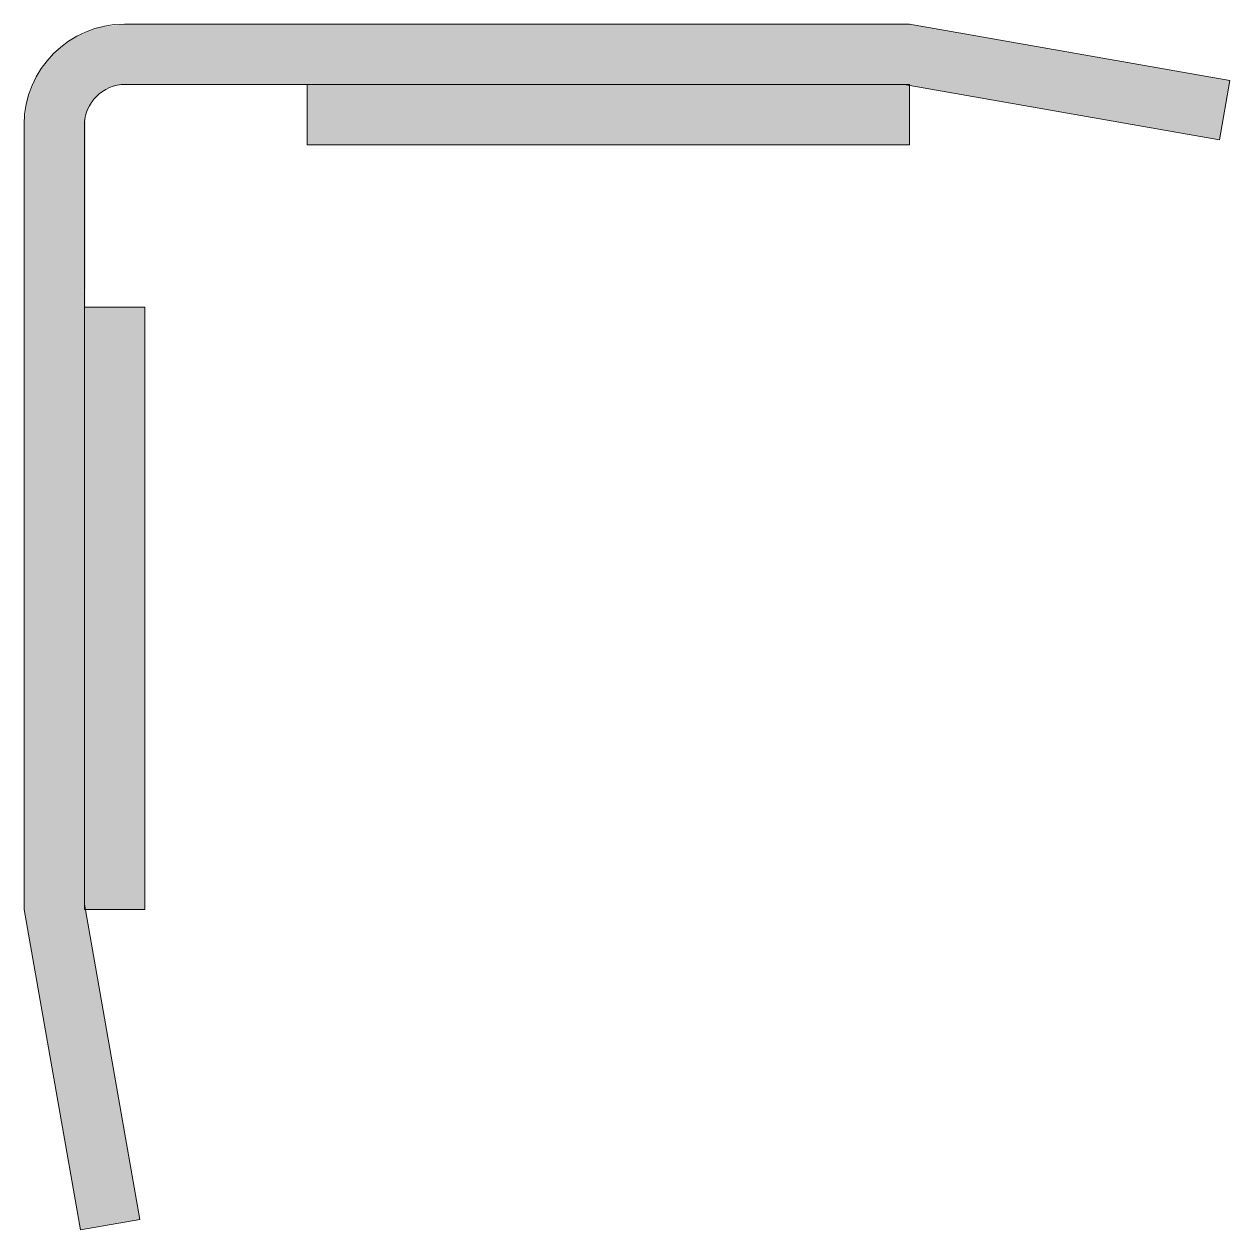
# Model space of a CAD drawing. Header units: metres. Extents: x -3 to 27, y -27 to 3.
import ezdxf

# ---------------------------------------------------------------- set-up
doc = ezdxf.new("R2010")
doc.units = ezdxf.units.M
doc.layers.add('A-DETL-GENF', color=92, linetype='Continuous', lineweight=18)

# ---------------------------------------------------------------- blocks, each defined once
blk = doc.blocks.new('42 rvs hoekbeschermer - 42 f rvs L30x30-1546539-00_0 Basismaterialen')
at = {"layer": 'A-DETL-GENF', "lineweight": 13}
blk.add_hatch(color=256, dxfattribs=at).paths.add_polyline_path([(-1.594, -27), (-0.117, -26.74), (-1.5, -18.895), (-1.465, 0.746), (-1.364, 0.992), (-1.202, 1.202), (-0.992, 1.364), (-0.746, 1.465), (-0.483, 1.5), (19.026, 1.477), (26.74, 0.117), (27, 1.594), (19.026, 3), (-0.5, 3), (-1.147, 2.915), (-1.75, 2.665), (-2.268, 2.268), (-2.665, 1.75), (-2.915, 1.147), (-3, 0.5), (-3, -19.026)])
h = blk.add_hatch(color=256, dxfattribs=at)
h.paths.add_polyline_path([(0, -19.026), (0, -4.04), (-1.5, -4.04), (-1.5, -19.026)])
h.paths.add_polyline_path([(19.026, 0), (19.026, 1.5), (4.04, 1.5), (4.04, 0)])
at = {"layer": 'A-DETL-GENF'}
for p, q in [((19.026, 3), (-0.5, 3)), ((27, 1.594), (19.026, 3)), ((26.74, 0.117), (27, 1.594)), ((-0.483, 1.5), (4.04, 1.5)), ((18.895, 1.5), (26.74, 0.117)), ((-3, 0.5), (-3, -19.026)), ((-1.5, -4.04), (-1.5, 0.483)), ((-0.117, -26.74), (-1.5, -18.895)), ((-3, -19.026), (-1.594, -27)), ((-1.594, -27), (-0.117, -26.74))]:
    blk.add_line(p, q, dxfattribs=at)
at = {"layer": 'A-DETL-GENF', "lineweight": 13}
for p, q in [((19.026, 1.5), (4.04, 1.5)), ((4.04, 1.5), (4.04, 0)), ((19.026, 0), (19.026, 1.5)), ((4.04, 0), (19.026, 0)), ((0, -4.04), (-1.5, -4.04)), ((-1.5, -4.04), (-1.5, -19.026)), ((0, -19.026), (0, -4.04)), ((-1.5, -19.026), (0, -19.026))]:
    blk.add_line(p, q, dxfattribs=at)
at = {"layer": 'A-DETL-GENF'}
for centre, radius in [((-0.5, 0.5), 2.5), ((-0.483, 0.483), 1.017)]:
    blk.add_arc(centre, radius, 90, 180, dxfattribs=at)

msp = doc.modelspace()

# ---------------------------------------------------------------- block references
msp.add_blockref('42 rvs hoekbeschermer - 42 f rvs L30x30-1546539-00_0 Basismaterialen', (0, 0))

doc.saveas('drawing.dxf')
